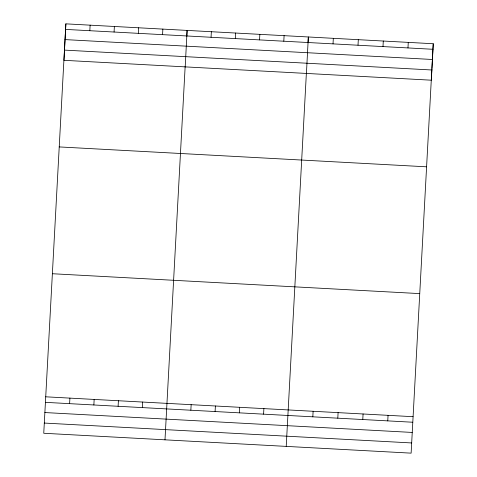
<?xml version="1.0" encoding="UTF-8"?>
<svg xmlns="http://www.w3.org/2000/svg" width="477" height="477" viewBox="0 0 477 477"><rect width="100%" height="100%" fill="white"/><g stroke="black" fill="none" stroke-linecap="round" stroke-linejoin="round"><path stroke-width="0.72" d="M65.874 23.85L63.96 60.311L431.339 80.196L433.247 43.735L65.874 23.85L43.753 433.265L411.126 453.15L431.876 69.076M69.618 403.667L69.91 398.116M89.831 30.713L90.117 25.162M93.868 404.979L94.154 399.428M114.075 32.025L114.367 26.473M118.111 406.291L118.403 400.74M138.324 33.336L138.61 27.785M142.361 407.602L142.647 402.051M162.568 34.648L162.86 29.097M164.988 439.83L185.148 66.613M185.195 66.875L187.109 30.415L186.793 36.204M190.854 410.226L191.146 404.681M211.061 37.272L211.353 31.726M215.097 411.538L215.389 405.993M235.31 38.583L235.602 33.038M239.347 412.849L239.639 407.304M259.554 39.895L259.846 34.35M263.59 414.161L263.882 408.616M283.803 41.213L284.095 35.662M286.218 446.389L306.377 73.172M306.431 73.434L308.339 36.973L308.029 42.763M312.823 416.826L313.115 411.281M333.029 43.878L333.322 38.327M337.805 418.18L338.092 412.635M358.012 45.226L358.305 39.68M362.782 419.533L363.075 413.982M382.995 46.579L383.287 41.028M387.765 420.887L388.057 415.336M407.978 47.933L408.264 42.381M431.918 68.348L433.247 43.735M65.582 29.401L432.955 49.286M65.045 39.597L432.424 59.488M64.496 50.109L431.87 69.994M59.202 146.922L426.581 166.813M52.333 273.726L419.706 293.611M45.661 396.804L413.04 416.689M45.369 402.349L412.748 422.234M44.838 412.551L412.211 432.436M44.283 423.063L411.663 442.948"/></g></svg>
